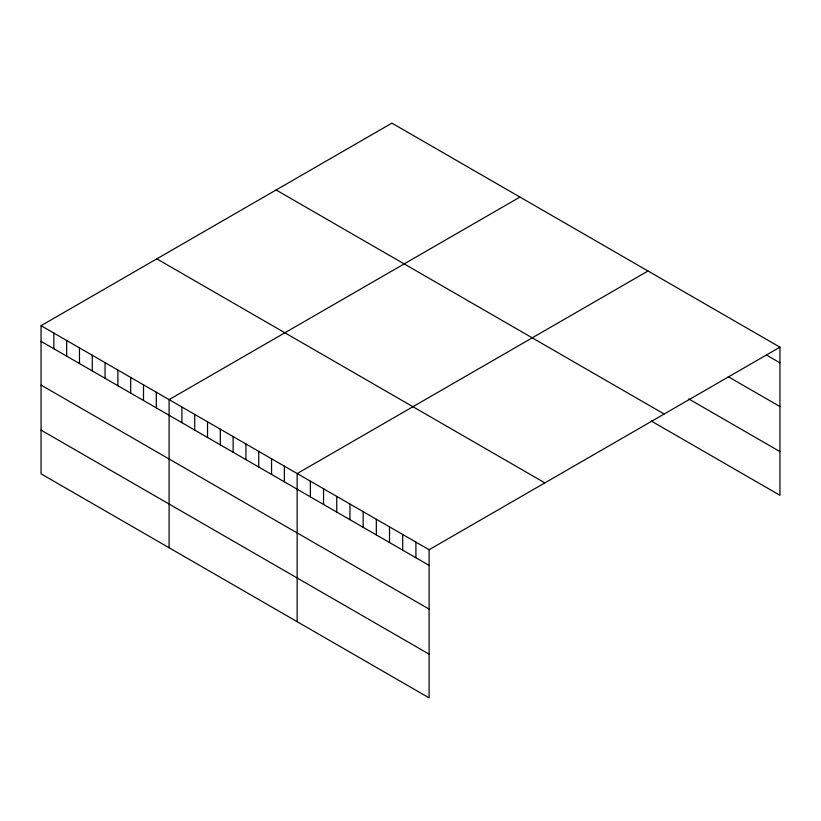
<?xml version="1.0" encoding="UTF-8"?>
<svg xmlns="http://www.w3.org/2000/svg" width="821" height="821" viewBox="0 0 821 821"><rect width="100%" height="100%" fill="white"/><g stroke="black" fill="none" stroke-linecap="round" stroke-linejoin="round"><path stroke-width="1.23" d="M41.05 325.691L429.106 549.731L429.106 697.871L41.05 473.83L41.05 325.691L391.894 123.129L779.95 347.17L779.95 495.309L651.31 421.04M519.96 197.061L169.105 399.622L169.105 547.761M648.015 271.002L297.161 473.563L297.161 621.692M429.106 549.731L779.95 347.17M766.752 355.206L779.95 362.831M728.278 376.716L779.95 406.549M688.696 398.903L779.95 451.591M276.123 189.979L664.168 414.02M156.832 258.851L544.877 482.892M41.05 341.351L429.106 565.392M41.05 385.07L429.106 609.11M41.05 430.112L429.106 654.152M415.908 542.117L415.908 557.767M402.711 534.502L402.711 550.152M389.523 526.877L389.523 542.537M376.326 519.262L376.326 534.923M363.139 511.647L363.139 527.298M349.941 504.032L349.941 519.683M336.743 496.407L336.743 512.068M323.556 488.793L323.556 504.453M310.359 481.178L310.359 496.828M284.364 466.164L284.364 481.824M271.556 458.775L271.556 474.425M258.748 451.376L258.748 467.036M245.941 443.987L245.941 459.637M233.133 436.587L233.133 452.248M220.326 429.198L220.326 444.859M207.528 421.809L207.528 437.46M194.721 414.41L194.721 430.071M181.913 407.021L181.913 422.671M156.298 392.233L156.298 407.883M143.501 384.844L143.501 400.494M130.693 377.444L130.693 393.105M117.885 370.055L117.885 385.706M105.078 362.656L105.078 378.317M92.27 355.267L92.27 370.918M79.463 347.868L79.463 363.529M66.665 340.479L66.665 356.129M53.858 333.09L53.858 348.74"/></g></svg>
